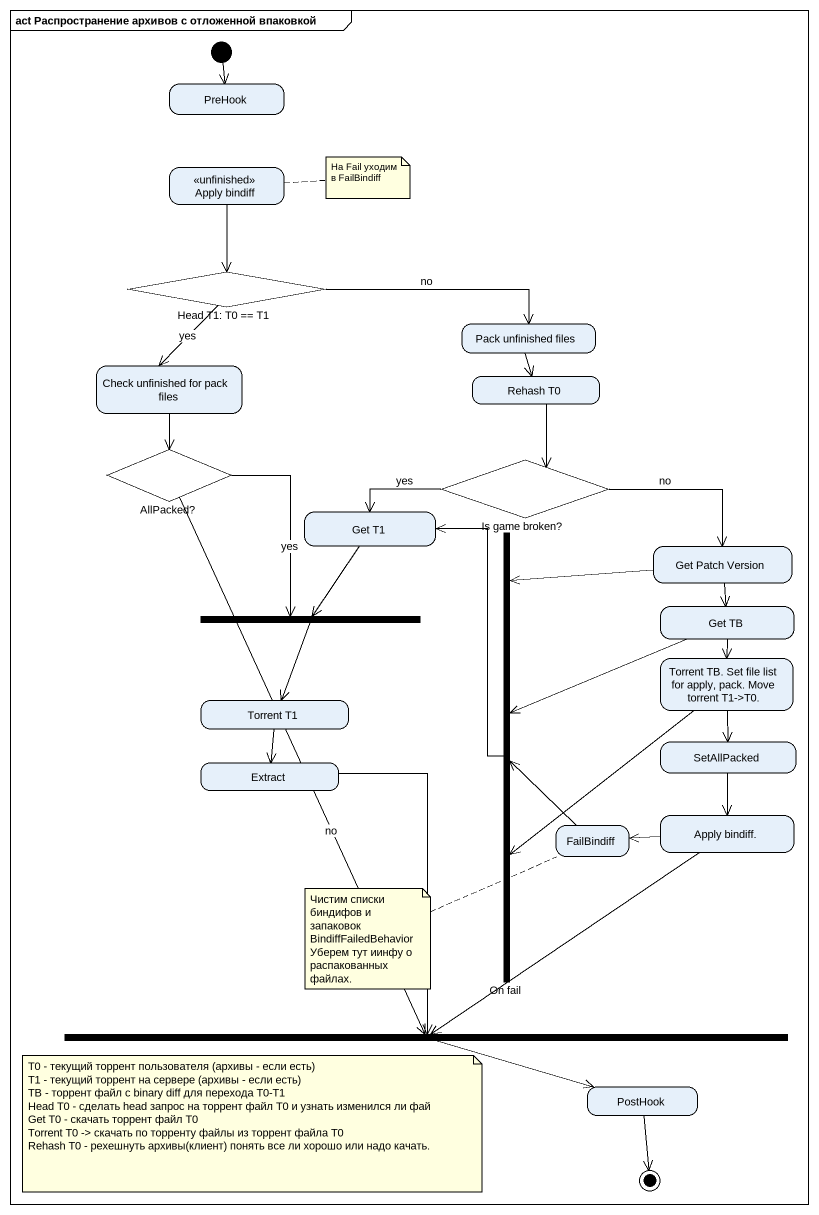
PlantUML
@startuml
mainframe act Распространение архивов с отложенной впаковкой
hide empty description
state PreHook
state "Apply bindiff" as Apply_bindiff <<unfinished>>
state "Head T1: T0 == T1" as Head_T1_T0_T1 <<choice>>
state "Pack unfinished files" as Pack_unfinished_files
state "Check unfinished for pack files" as Check_unfinished_for_pack
state "Rehash T0" as Rehash_T0
state "AllPacked?" as AllPacked <<choice>>
state "Is game broken?" as Is_game_broken <<choice>>
state "Get T1" as Get_T1
state "On fail" as On_fail <<join>>
state "Get Patch Version" as Get_Patch_Version
state fork1 <<join>>
state "Get TB" as Get_TB
state "Torrent TB. Set file list for apply, pack. Move torrent T1->T0." as Torrent_TB_Set_file_list
state "Torrent T1" as Torrent_T1
state SetAllPacked
state Extract
state FailBindiff
state "Apply bindiff." as Apply_bindiff_2
state fork2 <<join>>
state PostHook
[*] --> PreHook
Apply_bindiff --> Head_T1_T0_T1
Head_T1_T0_T1 -right-> Pack_unfinished_files : no
Head_T1_T0_T1 --> Check_unfinished_for_pack : yes
Pack_unfinished_files --> Rehash_T0
Check_unfinished_for_pack --> AllPacked
Rehash_T0 --> Is_game_broken
AllPacked --> fork1 : yes
AllPacked --> fork2 : no
Is_game_broken -left-> Get_T1 : yes
Is_game_broken -right-> Get_Patch_Version : no
Get_T1 --> fork1
On_fail -up-> Get_T1
Get_Patch_Version --> On_fail
Get_Patch_Version --> Get_TB
fork1 --> Torrent_T1
Get_TB --> On_fail
Get_TB --> Torrent_TB_Set_file_list
Torrent_TB_Set_file_list -left-> On_fail
Torrent_TB_Set_file_list --> SetAllPacked
Torrent_T1 --> Extract
SetAllPacked --> Apply_bindiff_2
Extract --> fork2
FailBindiff -up-> On_fail
Apply_bindiff_2 -left-> FailBindiff
Apply_bindiff_2 --> fork2
fork2 -right-> PostHook
PostHook --> [*]
note right of Apply_bindiff : На Fail уходим в FailBindiff
note left of FailBindiff
  Чистим списки биндифов и запаковок
  BindiffFailedBehavior
  Уберем тут иинфу о распакованных файлах.
end note
note as N3
  T0 - текущий торрент пользователя (архивы - если есть)
  T1 - текущий торрент на сервере (архивы - если есть)
  TB - торрент файл с binary diff для перехода T0-T1
  Head T0 - сделать head запрос на торрент файл T0 и узнать изменился ли фай
  Get T0 - скачать торрент файл T0
  Torrent T0 -> скачать по торренту файлы из торрент файла T0
  Rehash T0 - рехешнуть архивы(клиент) понять все ли хорошо или надо качать.
end note
@enduml
